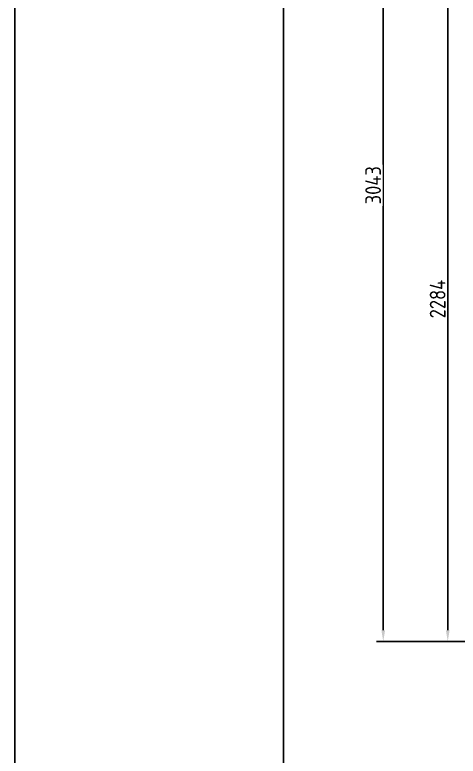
# Model space of a CAD drawing. Header units: millimetres. Extents: x 35720 to 50764, y -47170 to -36532.
# Drawn here: x 35720 to 37197, y -40872 to -38400 of the extents above; entities that cross this region are included whole.
import ezdxf

# ---------------------------------------------------------------- set-up
doc = ezdxf.new("R2010")
doc.units = ezdxf.units.MM
doc.header["$LTSCALE"] = 13
doc.layers.add('DIM', color=4, linetype='Continuous')
doc.layers.add('粗实线', color=4, linetype='Continuous')
doc.layers.add('标注、文本', color=3, linetype='Continuous', lineweight=25)
doc.styles.get("Standard").update_dxf_attribs({"font": 'gbenor.shx', "bigfont": 'gbcbig.shx'})
doc.dimstyles.new('丁晓菲', dxfattribs={"dimscale": 15, "dimtxt": 3.5, "dimasz": 2.5, "dimexe": 1.5, "dimexo": 0, "dimgap": 0.5, "dimtad": 1, "dimtoh": 1, "dimtxsty": 'Standard', "dimcen": 2.5, "dimclrd": 3, "dimclre": 3, "dimclrt": 2, "dimadec": 0, "dimazin": 0, "dimtfac": 1, "dimtmove": 0, "dimatfit": 2, "dimfxl": 0, "dimarcsym": 0})

# ---------------------------------------------------------------- blocks, each defined once
blk = doc.blocks.new('*D163')
at = {"layer": 'Defpoints', "color": 0, "ltscale": 38.869873, "transparency": 16777216}
for p in [(38036.3, -37446.9), (36947.5, -40489.9), (37739.3, -40489.9)]:
    blk.add_point(p, dxfattribs=at)
at = {"layer": 'DIM', "color": 3, "lineweight": -2, "ltscale": 38.869873, "transparency": 16777216}
for p, q in [((38036.3, -37446.9), (36925, -37446.9)), ((36947.5, -37484.4), (36947.5, -40452.4)), ((37739.3, -40489.9), (36925, -40489.9))]:
    blk.add_line(p, q, dxfattribs=at)
at = {"layer": 'DIM', "color": 3, "ltscale": 38.869873, "transparency": 16777216}
for points in [[(36941.3, -37484.4), (36953.8, -37484.4), (36947.5, -37446.9)], [(36941.3, -40452.4), (36953.8, -40452.4), (36947.5, -40489.9)]]:
    blk.add_solid(points, dxfattribs=at)
at = {"layer": 'DIM', "color": 2, "ltscale": 38.869873, "transparency": 16777216, "insert": (36913.8, -38968.4), "char_height": 52.5, "attachment_point": 5, "rotation": 90, "bg_fill": 3, "box_fill_scale": 1.1, "bg_fill_color": 256, "bg_fill_true_color": 13158600, "bg_fill_transparency": 0}
blk.add_mtext('3043', dxfattribs=at)
blk = doc.blocks.new('*D164')
at = {"layer": 'Defpoints', "color": 0, "ltscale": 38.869873, "transparency": 16777216}
for p in [(37650.1, -38205.9), (37162.5, -40489.9), (37642.3, -40489.9)]:
    blk.add_point(p, dxfattribs=at)
at = {"layer": 'DIM', "color": 3, "lineweight": -2, "ltscale": 38.869873, "transparency": 16777216}
for p, q in [((37650.1, -38205.9), (37140, -38205.9)), ((37162.5, -38243.4), (37162.5, -40452.4)), ((37642.3, -40489.9), (37140, -40489.9))]:
    blk.add_line(p, q, dxfattribs=at)
at = {"layer": 'DIM', "color": 3, "ltscale": 38.869873, "transparency": 16777216}
for points in [[(37156.3, -38243.4), (37168.8, -38243.4), (37162.5, -38205.9)], [(37156.3, -40452.4), (37168.8, -40452.4), (37162.5, -40489.9)]]:
    blk.add_solid(points, dxfattribs=at)
at = {"layer": 'DIM', "color": 2, "ltscale": 38.869873, "transparency": 16777216, "insert": (37128.8, -39347.9), "char_height": 52.5, "attachment_point": 5, "rotation": 90, "bg_fill": 3, "box_fill_scale": 1.1, "bg_fill_color": 256, "bg_fill_true_color": 13158600, "bg_fill_transparency": 0}
blk.add_mtext('2284', dxfattribs=at)

msp = doc.modelspace()

# ---------------------------------------------------------------- linework, layer by layer
at = {"layer": '标注、文本'}
msp.add_line((35719.769, -36532.132), (35719.769, -47170.411), dxfattribs=at)
at = {"layer": '粗实线'}
msp.add_line((36615.247, -36711.227), (36615.247, -46991.315), dxfattribs=at)

# ---------------------------------------------------------------- dimensions: what is measured, and where the dimension line sits
at = {"layer": 'DIM', "color": 2, "ltscale": 38.869873}
dim = msp.add_linear_dim(base=(36947.534, -40489.88), p1=(38036.26, -37446.88), p2=(37739.268, -40489.88), angle=90, dimstyle='丁晓菲', override={"dimtfill": 1, "dimarcsym": 1}, dxfattribs=at)
dim.commit()
dim.dimension.update_dxf_attribs({"geometry": '*D163', "text_midpoint": (36913.784, -38968.38)})

# ---------------------------------------------------------------- next in the draw order: dimensions: what is measured, and where the dimension line sits
dim = msp.add_linear_dim(base=(37162.544, -40489.88), p1=(37650.085, -38205.88), p2=(37642.296, -40489.88), angle=90, dimstyle='丁晓菲', override={"dimtfill": 1, "dimarcsym": 1}, dxfattribs=at)
dim.commit()
dim.dimension.update_dxf_attribs({"geometry": '*D164', "text_midpoint": (37128.794, -39347.88)})

doc.saveas('drawing.dxf')
